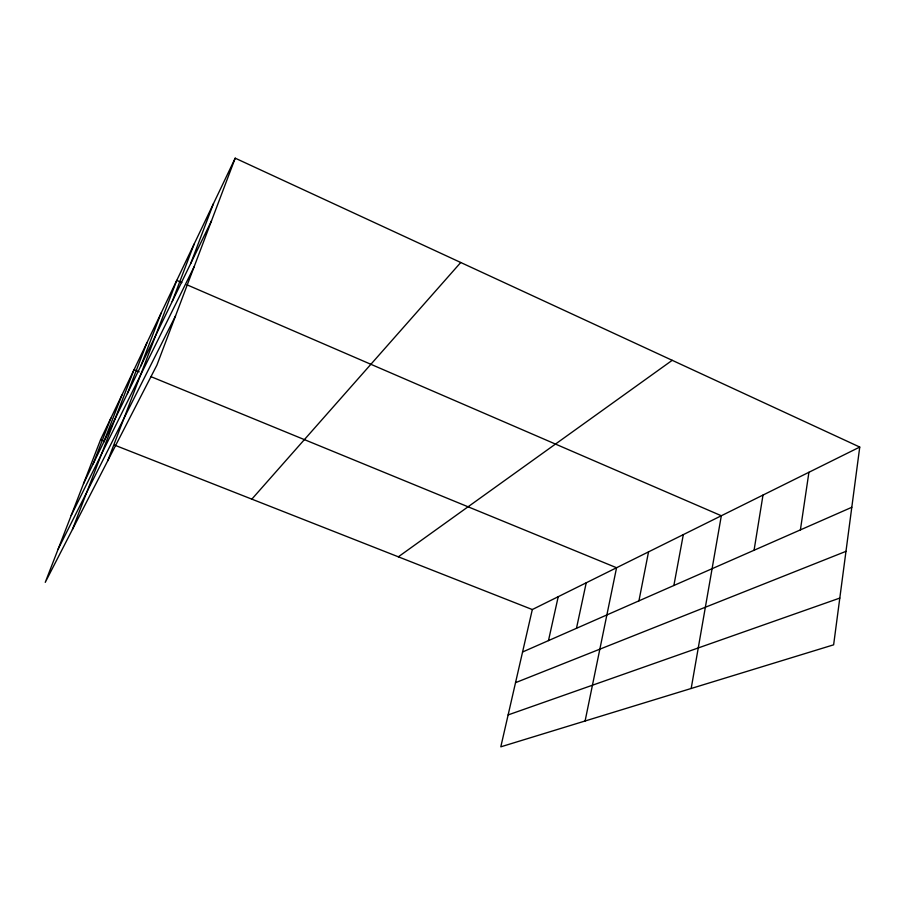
<?xml version="1.0" encoding="UTF-8"?>
<svg xmlns="http://www.w3.org/2000/svg" width="905" height="905" viewBox="0 0 905 905"><rect width="100%" height="100%" fill="white"/><g stroke="black" fill="none" stroke-linecap="round" stroke-linejoin="round"><path stroke-width="1.36" d="M859.75 447.059L833.629 644.824L500.804 746.829L532.31 609.551L859.75 447.059L235.209 158.171L100.613 439.604L45.25 582.356L156.893 365.156L235.209 158.171M800.405 529.878L808.923 472.286M754.069 550.24L763.006 495.069M691.182 688.479L721.33 515.748L186.973 284.815M673.874 585.49L683.32 534.606M638.93 600.852L648.534 551.869M585.094 721.002L616.565 567.74L150.83 376.593M576.485 628.296L586.225 582.797M548.475 640.604L558.227 596.689M172.21 301.512L194.111 244.112M190.706 263.536L213.467 203.625M107.661 460.939L176.758 280.403L181.871 282.609M127.356 393.63L146.938 342.735M140.807 366.005L161.113 313.096M93.17 463.846L110.817 418.28M103.656 442.296L121.915 395.066M72.423 529.493L134.042 369.693L139.212 371.819M83.543 483.609L211.521 220.775M71.178 515.499L194.1 266.805M58.158 549.064L175.547 315.868M251.839 499.141L460.747 262.495M398.347 556.813L672.211 360.314M522.57 651.996L851.797 507.298M515.533 682.675L845.983 551.349M508.135 714.916L839.806 598.081M100.613 439.604L104.471 441.131M114.754 445.181L532.31 609.551"/></g></svg>
